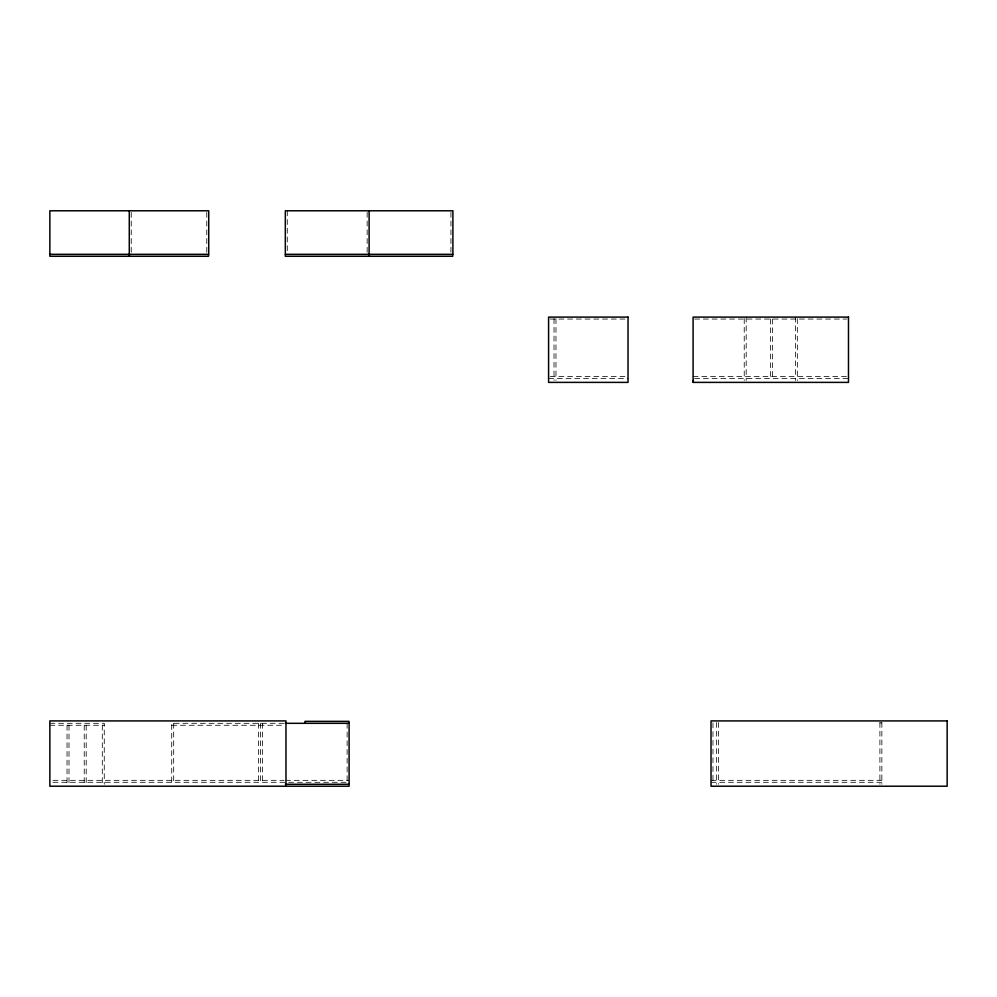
<?xml version="1.0" encoding="UTF-8"?>
<svg xmlns="http://www.w3.org/2000/svg" width="997" height="997" viewBox="0 0 997 997"><rect width="100%" height="100%" fill="white"/><g stroke="black" fill="none" stroke-linecap="round" stroke-linejoin="round"><path stroke-width="0.75" stroke-dasharray="4.99 3.74" d="M550.145 319.052L624.907 319.052M694.647 319.052L846.927 319.052M550.145 376.505L624.907 376.505M693.089 376.505L846.927 376.505M548.587 378.474L628.023 378.474M694.647 378.474L848.484 378.474M879.902 722.875L881.859 722.875M49.85 723.311L104.261 723.311L104.261 784.253M283.946 723.311L171.721 723.311L171.721 784.253M49.85 725.268L104.261 725.268M171.721 725.268L283.746 725.268M52.953 780.339L283.971 780.339M285.528 780.339L349.1 780.339M711.023 780.339L881.859 780.339M52.953 782.296L287.074 782.296M288.632 782.296L349.1 782.296M711.023 782.296L881.859 782.296M881.859 722.464L881.859 784.253M879.902 722.464L879.902 784.253M797.338 318.641L797.338 380.43M795.382 317.096L795.382 380.43M772.525 319.052L772.525 376.505M770.569 319.052L770.569 376.505M746.192 317.096L746.192 380.43M744.236 318.641L744.236 380.43M718.413 722.464L718.413 784.253M716.457 722.464L716.457 784.253M712.98 722.875L712.98 780.339M555.977 318.641L555.977 380.43M554.02 318.641L554.02 380.43M450.943 212.349L450.943 254.322M367.158 212.349L367.158 254.322M347.13 723.311L347.13 784.253M287.286 210.791L287.286 254.322M262.373 723.311L262.373 784.253M260.404 723.311L260.404 784.253M258.447 723.311L258.447 784.253M206.765 212.349L206.765 254.322M173.677 723.311L173.677 784.253M131.243 212.349L131.243 254.322M102.305 725.268L102.305 784.253M86.191 725.268L86.191 784.253M84.234 725.268L84.234 784.253M69.005 725.268L69.005 784.253M67.048 725.268L67.048 784.253"/><path stroke-width="1.5" d="M49.85 254.322L208.722 254.322L208.722 210.791L49.85 210.791L49.85 256.279L129.286 256.279L129.286 210.791M285.329 254.322L452.9 254.322L452.9 210.791L285.329 210.791L285.329 256.279L369.114 256.279L369.114 210.791M285.304 723.311L349.1 723.311L349.1 786.209L49.85 786.209L49.85 720.918L285.977 720.918L285.977 786.209M285.304 784.253L349.1 784.253M693.314 380.43L693.314 382.387M452.688 254.322L452.688 256.279L369.339 256.279L369.339 254.322M348.987 723.311L348.987 721.354L304.97 721.354L304.97 723.311M208.51 254.322L208.51 256.279L129.498 256.279L129.498 254.322M628.023 317.096L548.587 317.096L548.587 382.387L628.023 382.387L628.023 317.096M848.484 317.096L693.089 317.096L693.089 382.387L848.484 382.387L848.484 317.096M947.15 720.918L711.023 720.918L711.023 786.209L947.15 786.209L947.15 720.918"/></g></svg>
